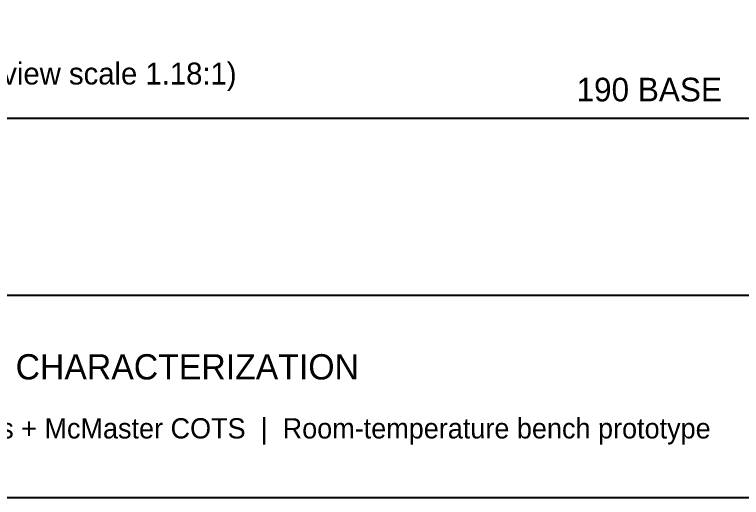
# Model space of a CAD drawing. Header units: millimetres. Extents: x 8 to 412, y 8 to 289.
# Drawn here: x 68.1 to 154.5, y 8 to 65.3 of the extents above; entities that cross this region are included whole.
import ezdxf

# ---------------------------------------------------------------- set-up
doc = ezdxf.new("R2010")
doc.units = ezdxf.units.MM
for name, color, linetype in [('DIM', 4, 'Continuous'), ('OUTLINE', 7, 'Continuous'), ('TEXT', 7, 'Continuous')]:
    doc.layers.add(name, color=color, linetype=linetype)

msp = doc.modelspace()

# ---------------------------------------------------------------- linework, layer by layer
at = {"layer": 'DIM'}
msp.add_lwpolyline([(28.735, 53), (252.265, 53)], dxfattribs=at)
at = {"layer": 'OUTLINE'}
for points in [[(8, 8), (412, 8), (412, 289), (8, 289), (8, 8)], [(8, 32), (412, 32)]]:
    msp.add_lwpolyline(points, dxfattribs=at)

# ---------------------------------------------------------------- texts
at = {"layer": 'DIM'}
msp.add_text('190 BASE', height=2.8, dxfattribs=at).set_placement((134.9, 55))
at = {"layer": 'TEXT'}
for s, height, p in [('SIDE / X travel toward sensor  (view scale 1.18:1)', 2.6, (18, 57)), ('HF-01  /  MAGNET-SENSOR CHARACTERIZATION', 3, (15, 22)), ('REV A  |  2026-09-09  |  Printed parts + McMaster COTS  |  Room-temperature bench prototype', 2.4, (15, 15))]:
    msp.add_text(s, height=height, dxfattribs=at).set_placement(p)

doc.saveas('drawing.dxf')
